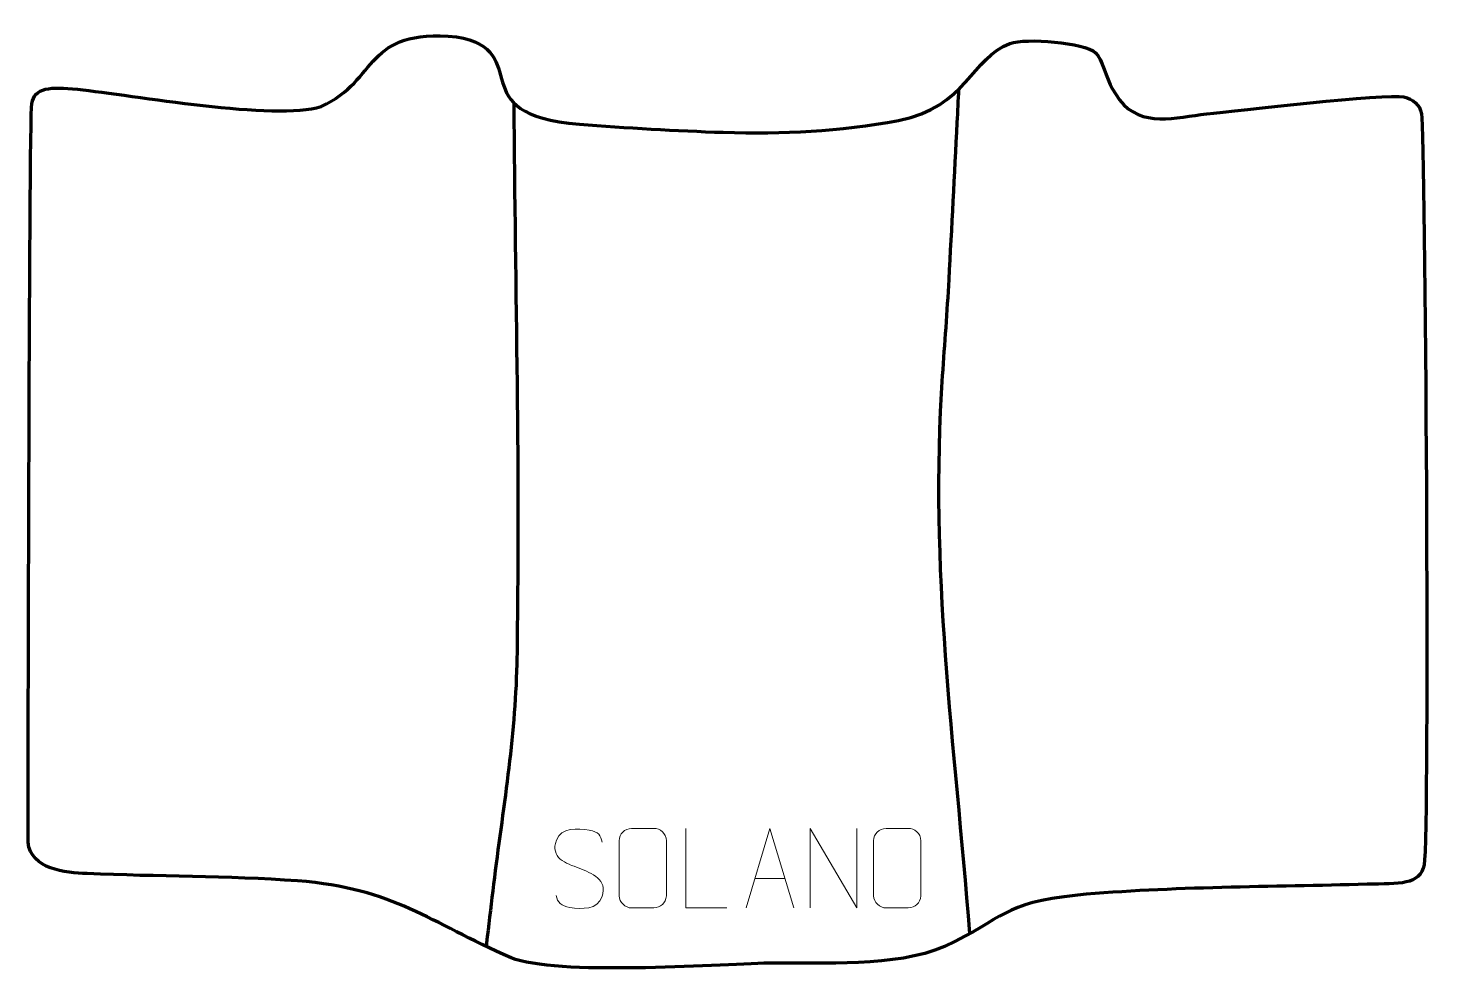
# Model space of a CAD drawing. Header units: millimetres. Extents: x -429 to 12, y 332 to 630.
import ezdxf

# ---------------------------------------------------------------- set-up
doc = ezdxf.new("R2010")
doc.units = ezdxf.units.MM
doc.header["$MEASUREMENT"] = 0
doc.layers.add('layer 2', color=7, linetype='Continuous')
doc.layers.add('layer 3', color=7, linetype='Continuous')

msp = doc.modelspace()

# ---------------------------------------------------------------- linework, layer by layer
at = {"layer": 'layer 2', "color": 142, "lineweight": 158}
for points in [[(-132.4406, 345.0618), (-137.2059, 405.1565), (-145.2056, 459.6257), (-141.0211, 520.457), (-141.0211, 520.457), (-140.3288, 530.5209), (-139.5526, 540.5649), (-138.9739, 550.6379), (-138.9739, 550.6379), (-138.1233, 567.0994), (-137.2726, 583.5609), (-136.422, 600.0224), (-136.422, 600.0224), (-136.2412, 603.5204), (-136.0605, 607.0184), (-135.8797, 610.5164)], [(-275.8156, 606.1857), (-275.4834, 547.4739), (-273.7876, 488.37), (-274.928, 429.7051), (-274.928, 429.7051), (-275.3821, 406.3462), (-279.3629, 383.6549), (-282.2075, 360.5427), (-282.2075, 360.5427), (-282.8602, 355.0327), (-283.5131, 349.5228), (-284.1657, 344.0129), (-284.1657, 344.0129), (-284.1657, 344.0129), (-284.5216, 341.0077), (-284.5216, 341.0077)]]:
    msp.add_open_spline(points, degree=3, knots=[0, 0, 0, 0, 0.2, 0.2, 0.2, 0.2, 0.4, 0.4, 0.4, 0.4, 0.6, 0.6, 0.6, 0.6, 1, 1, 1, 1], dxfattribs=at)
at = {"layer": 'layer 3', "color": 242, "lineweight": 158}
msp.add_open_spline([(-428.5528, 373.7714), (-427.534, 365.0988), (-416.9918, 364.2216), (-409.92, 363.9096), (-409.92, 363.9096), (-387.8202, 362.9343), (-365.9965, 363.1662), (-343.8103, 361.6219), (-343.8103, 361.6219), (-313.2682, 359.2044), (-302.5692, 348.7003), (-276.7101, 337.431), (-276.7101, 337.431), (-262.6042, 331.7286), (-213.2046, 335.2859), (-195.4769, 335.7626), (-195.4769, 335.7626), (-178.1083, 336.0746), (-156.3732, 334.2609), (-140.4226, 340.9686), (-140.4226, 340.9686), (-120.9407, 350.1592), (-122.8066, 354.4825), (-98.6045, 357.1488), (-98.6045, 357.1488), (-69.287, 359.8247), (-37.2183, 359.7069), (-7.5961, 360.5549), (-7.5961, 360.5549), (2.6423, 360.8479), (9.0441, 360.1248), (10.3239, 366.7114), (10.3239, 366.7114), (12.1909, 376.32), (10.6822, 595.3769), (9.4981, 602.7435), (9.4981, 602.7435), (9.0418, 605.5825), (6.8782, 607.4067), (3.9672, 608.0343), (3.9672, 608.0343), (-1.4766, 609.2078), (-48.4034, 603.6977), (-57.9839, 602.7382), (-57.9839, 602.7382), (-67.7097, 601.6536), (-78.4701, 598.2106), (-85.452, 607.1347), (-85.452, 607.1347), (-85.452, 607.1347), (-87.7162, 610.6886), (-87.7162, 610.6886), (-87.7162, 610.6886), (-89.4417, 613.7823), (-90.9833, 620.1225), (-92.9084, 621.9152), (-92.9084, 621.9152), (-96.4604, 625.2227), (-114.8036, 626.6437), (-119.8521, 624.8386), (-119.8521, 624.8386), (-131.8292, 620.5562), (-133.3991, 604.7566), (-154.8658, 600.6814), (-154.8658, 600.6814), (-173.7297, 597.1847), (-190.8685, 596.3346), (-209.9912, 596.9278), (-209.9912, 596.9278), (-224.5466, 597.3794), (-240.7002, 598.3344), (-255.2221, 599.4835), (-255.2221, 599.4835), (-293.0079, 602.4735), (-268.9444, 622.4967), (-293.8551, 626.9608), (-293.8551, 626.9608), (-323.1278, 629.6998), (-317.8946, 613.4045), (-336.4302, 605.0359), (-336.4302, 605.0359), (-350.4706, 600.3958), (-395.9495, 608.6978), (-412.9771, 610.4354), (-412.9771, 610.4354), (-421.5351, 611.3087), (-426.5616, 611.0945), (-427.3816, 605.8589), (-427.3816, 605.8589), (-428.2016, 600.6233), (-428.5528, 373.7714), (-428.5528, 373.7714)], degree=3, knots=[0, 0, 0, 0, 0.04166667, 0.04166667, 0.04166667, 0.04166667, 0.08333333, 0.08333333, 0.08333333, 0.08333333, 0.125, 0.125, 0.125, 0.125, 0.16666667, 0.16666667, 0.16666667, 0.16666667, 0.20833333, 0.20833333, 0.20833333, 0.20833333, 0.25, 0.25, 0.25, 0.25, 0.29166667, 0.29166667, 0.29166667, 0.29166667, 0.33333333, 0.33333333, 0.33333333, 0.33333333, 0.375, 0.375, 0.375, 0.375, 0.41666667, 0.41666667, 0.41666667, 0.41666667, 0.45833333, 0.45833333, 0.45833333, 0.45833333, 0.5, 0.5, 0.5, 0.5, 0.54166667, 0.54166667, 0.54166667, 0.54166667, 0.58333333, 0.58333333, 0.58333333, 0.58333333, 0.625, 0.625, 0.625, 0.625, 0.66666667, 0.66666667, 0.66666667, 0.66666667, 0.70833333, 0.70833333, 0.70833333, 0.70833333, 0.75, 0.75, 0.75, 0.75, 0.79166667, 0.79166667, 0.79166667, 0.79166667, 0.83333333, 0.83333333, 0.83333333, 0.83333333, 0.875, 0.875, 0.875, 0.875, 0.91666667, 0.91666667, 0.91666667, 0.91666667, 1, 1, 1, 1], dxfattribs=at)
at = {"layer": 'layer 3', "color": 250, "lineweight": 9}
for points, knots in [([(-255.2901, 365.6154), (-259.5384, 367.0858), (-264.4465, 368.8816), (-262.4414, 374.4019), (-262.4414, 374.4019), (-260.9379, 378.5418), (-255.7243, 378.1533), (-252.1207, 377.5522), (-252.1207, 377.5522), (-249.2601, 377.075), (-248.3954, 375.8618), (-248.0848, 373.7777)], [0, 0, 0, 0, 0.25, 0.25, 0.25, 0.25, 0.5, 0.5, 0.5, 0.5, 1, 1, 1, 1]), ([(-238.8096, 378.0919), (-236.4839, 378.0919), (-234.1578, 378.0919), (-231.8317, 378.0919), (-231.8317, 378.0919), (-229.8851, 378.1275), (-227.8937, 376.6359), (-227.867, 374.1983), (-227.867, 374.1983), (-227.8674, 368.4514), (-227.8674, 362.7041), (-227.867, 356.9564), (-227.867, 356.9564), (-228.0068, 354.633), (-229.684, 353.1534), (-231.8317, 353.1426), (-231.8317, 353.1426), (-234.1636, 353.143), (-236.4955, 353.143), (-238.827, 353.1426), (-238.827, 353.1426), (-240.752, 353.0372), (-242.7241, 354.9217), (-242.7129, 356.939), (-242.7129, 356.939), (-242.7126, 362.7091), (-242.7126, 368.4788), (-242.7129, 374.2481), (-242.7129, 374.2481), (-242.7087, 376.3862), (-240.962, 378.1054), (-238.8096, 378.0919)], [0, 0, 0, 0, 0.11111111, 0.11111111, 0.11111111, 0.11111111, 0.22222222, 0.22222222, 0.22222222, 0.22222222, 0.33333333, 0.33333333, 0.33333333, 0.33333333, 0.44444444, 0.44444444, 0.44444444, 0.44444444, 0.55555556, 0.55555556, 0.55555556, 0.55555556, 0.66666667, 0.66666667, 0.66666667, 0.66666667, 0.77777778, 0.77777778, 0.77777778, 0.77777778, 1, 1, 1, 1]), ([(-208.8155, 353.1386), (-208.8155, 353.1386), (-221.7646, 353.1386), (-221.7646, 353.1386), (-221.7646, 353.1386), (-221.7646, 353.1386), (-221.7646, 378.0922), (-221.7646, 378.0922)], [0, 0, 0, 0, 0.33333333, 0.33333333, 0.33333333, 0.33333333, 1, 1, 1, 1]), ([(-202.7605, 353.1387), (-202.7605, 353.1387), (-195.3895, 378.0922), (-195.3895, 378.0922), (-195.3895, 378.0922), (-195.3895, 378.0922), (-187.8196, 353.1387), (-187.8196, 353.1387)], [0, 0, 0, 0, 0.33333333, 0.33333333, 0.33333333, 0.33333333, 1, 1, 1, 1]), ([(-182.6174, 353.1387), (-182.6174, 353.1387), (-182.6174, 378.0922), (-182.6174, 378.0922), (-182.6174, 378.0922), (-182.6174, 378.0922), (-167.9626, 353.1387), (-167.9626, 353.1387), (-167.9626, 353.1387), (-167.9626, 353.1387), (-167.9626, 378.0922), (-167.9626, 378.0922)], [0, 0, 0, 0, 0.25, 0.25, 0.25, 0.25, 0.5, 0.5, 0.5, 0.5, 1, 1, 1, 1]), ([(-158.8096, 378.0919), (-156.4839, 378.0919), (-154.1578, 378.0919), (-151.8317, 378.0919), (-151.8317, 378.0919), (-149.8851, 378.1275), (-147.8937, 376.6359), (-147.867, 374.1983), (-147.867, 374.1983), (-147.8674, 368.4514), (-147.8674, 362.7041), (-147.867, 356.9564), (-147.867, 356.9564), (-148.0068, 354.633), (-149.684, 353.1534), (-151.8317, 353.1426), (-151.8317, 353.1426), (-154.1636, 353.143), (-156.4955, 353.143), (-158.827, 353.1426), (-158.827, 353.1426), (-160.752, 353.0372), (-162.7241, 354.9217), (-162.7129, 356.939), (-162.7129, 356.939), (-162.7126, 362.7091), (-162.7126, 368.4788), (-162.7129, 374.2481), (-162.7129, 374.2481), (-162.7087, 376.3862), (-160.962, 378.1054), (-158.8096, 378.0919)], [0, 0, 0, 0, 0.11111111, 0.11111111, 0.11111111, 0.11111111, 0.22222222, 0.22222222, 0.22222222, 0.22222222, 0.33333333, 0.33333333, 0.33333333, 0.33333333, 0.44444444, 0.44444444, 0.44444444, 0.44444444, 0.55555556, 0.55555556, 0.55555556, 0.55555556, 0.66666667, 0.66666667, 0.66666667, 0.66666667, 0.77777778, 0.77777778, 0.77777778, 0.77777778, 1, 1, 1, 1]), ([(-255.2901, 365.6153), (-251.2715, 363.9686), (-246.242, 362.0803), (-248.076, 356.72), (-248.076, 356.72), (-249.5358, 352.4536), (-254.4466, 352.7103), (-258.1727, 353.265), (-258.1727, 353.265), (-260.9227, 353.6748), (-262.1436, 354.8883), (-262.5216, 357.0005)], [0, 0, 0, 0, 0.25, 0.25, 0.25, 0.25, 0.5, 0.5, 0.5, 0.5, 1, 1, 1, 1])]:
    msp.add_open_spline(points, degree=3, knots=knots, dxfattribs=at)
msp.add_open_spline([(-200.0379, 362.3881), (-200.0379, 362.3881), (-190.5422, 362.3881), (-190.5422, 362.3881)], degree=3, dxfattribs=at)

doc.saveas('drawing.dxf')
